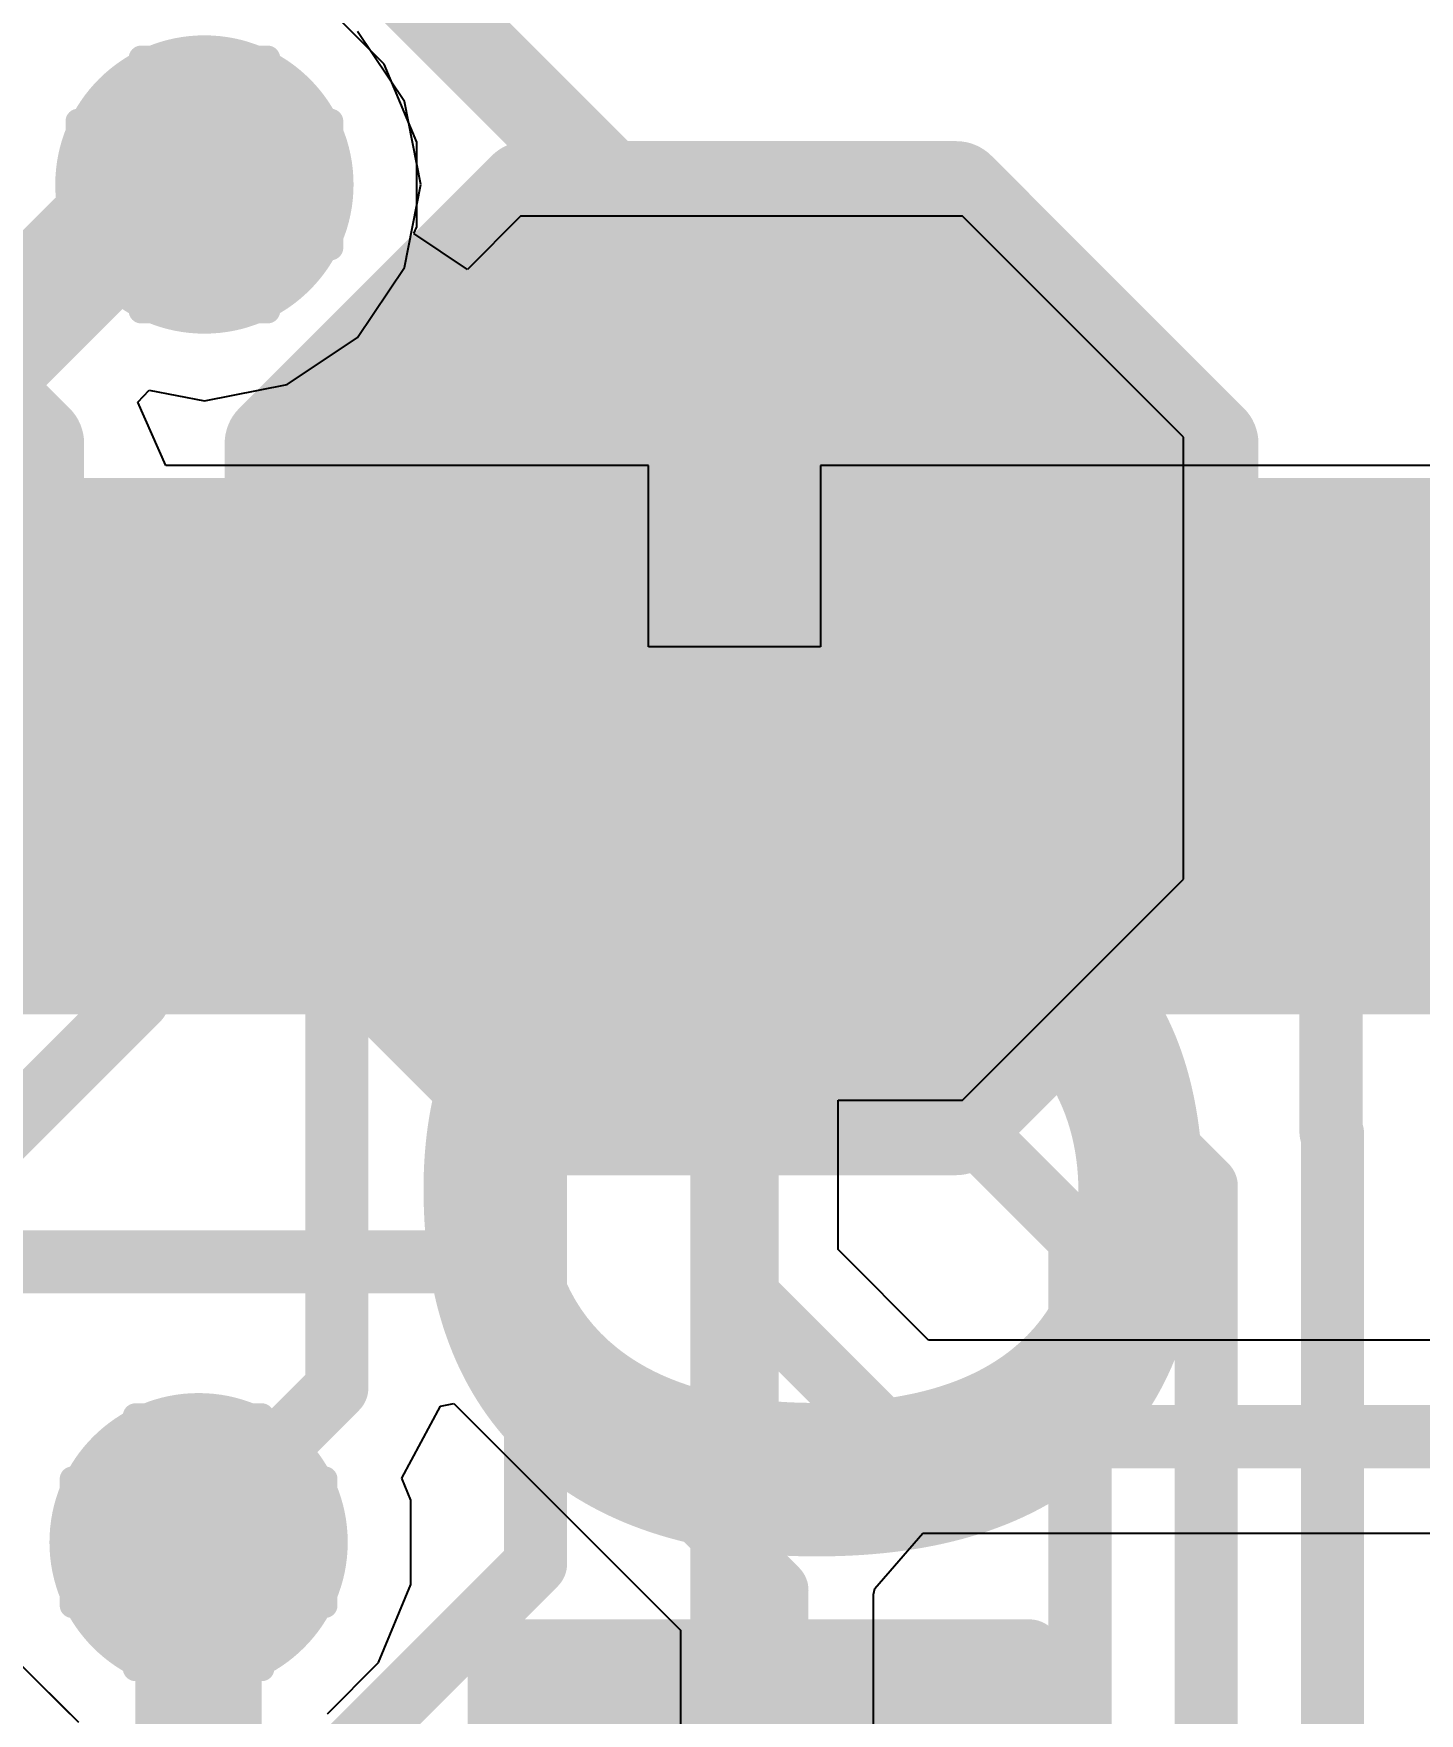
# Model space of a CAD drawing. Header units: inches. Extents: x -25 to 271, y -41 to 15.
# Drawn here: x 64.463 to 67.251, y -16.194 to -12.816 of the extents above; entities that cross this region are included whole.
import ezdxf

# ---------------------------------------------------------------- set-up
doc = ezdxf.new("R2010")
doc.units = ezdxf.units.IN
for name, color, linetype in [('Bottom Layer', 5, 'Continuous'), ('Bottom Overlay', 54, 'Continuous'), ('Bottom Paste', 16, 'Continuous'), ('Bottom Solder', 6, 'Continuous'), ('Drill Drawing', 1, 'Continuous'), ('Top Layer', 1, 'Continuous'), ('Top Overlay', 2, 'Continuous'), ('Top Paste', 8, 'Continuous'), ('Top Solder', 216, 'Continuous'), ('Via Holes', 16, 'Continuous')]:
    doc.layers.add(name, color=color, linetype=linetype)
doc.styles.add('Arial_Bold', font='', dxfattribs={"height": 0.2})
doc.styles.get('Arial_Bold').set_extended_font_data('Arial', bold=True)

# ---------------------------------------------------------------- blocks, each defined once
blk = doc.blocks.new('CAP_0603_36')
at = {"layer": 'Top Layer'}
for points in [[(-0.381, 0.4445), (-0.381, -0.4445), (-1.143, -0.4445), (-1.143, 0.4445)], [(1.143, 0.4445), (1.143, -0.4445), (0.381, -0.4445), (0.381, 0.4445)]]:
    blk.add_hatch(color=1, dxfattribs=at).paths.add_polyline_path(points)
at = {"layer": 'Top Paste'}
for points in [[(-0.381, 0.4445), (-0.381, -0.4445), (-1.143, -0.4445), (-1.143, 0.4445)], [(1.143, 0.4445), (1.143, -0.4445), (0.381, -0.4445), (0.381, 0.4445)]]:
    blk.add_hatch(color=8, dxfattribs=at).paths.add_polyline_path(points)
at = {"layer": 'Top Solder'}
for points in [[(-0.321, 0.5045), (-0.321, -0.5045), (-1.203, -0.5045), (-1.203, 0.5045)], [(1.203, 0.5045), (1.203, -0.5045), (0.321, -0.5045), (0.321, 0.5045)]]:
    blk.add_hatch(color=216, dxfattribs=at).paths.add_polyline_path(points)
at = {"layer": 'Top Overlay'}
for points in [[(-0.4572, 0.5334, 0.127, 0.127, 0), (-1.2446, 0.5334, 0.127, 0.127, 0)], [(-1.2446, -0.5334, 0.127, 0.127, 0), (-1.2446, 0.5334, 0.127, 0.127, 0)], [(1.2446, 0.5334, 0.127, 0.127, 0), (0.4572, 0.5334, 0.127, 0.127, 0)], [(1.2446, -0.5334, 0.127, 0.127, 0), (1.2446, 0.5334, 0.127, 0.127, 0)], [(-0.4572, -0.5334, 0.127, 0.127, 0), (-1.2446, -0.5334, 0.127, 0.127, 0)], [(1.2446, -0.5334, 0.127, 0.127, 0), (0.4572, -0.5334, 0.127, 0.127, 0)]]:
    blk.add_lwpolyline(points, format="xyseb", dxfattribs=at)
for points in [[(-1.2764, 0.5334, 0.0635, 0.0635, 1), (-1.2128, 0.5334, 0.0635, 0.0635, 1)], [(-1.2764, 0.5334, 0.0635, 0.0635, 1), (-1.2128, 0.5334, 0.0635, 0.0635, 1)], [(-0.4889, 0.5334, 0.0635, 0.0635, 1), (-0.4254, 0.5334, 0.0635, 0.0635, 1)], [(0.4254, 0.5334, 0.0635, 0.0635, 1), (0.4889, 0.5334, 0.0635, 0.0635, 1)], [(1.2128, 0.5334, 0.0635, 0.0635, 1), (1.2764, 0.5334, 0.0635, 0.0635, 1)], [(1.2128, 0.5334, 0.0635, 0.0635, 1), (1.2764, 0.5334, 0.0635, 0.0635, 1)], [(-1.2764, -0.5334, 0.0635, 0.0635, 1), (-1.2128, -0.5334, 0.0635, 0.0635, 1)], [(-1.2764, -0.5334, 0.0635, 0.0635, 1), (-1.2128, -0.5334, 0.0635, 0.0635, 1)], [(-0.4889, -0.5334, 0.0635, 0.0635, 1), (-0.4254, -0.5334, 0.0635, 0.0635, 1)], [(0.4254, -0.5334, 0.0635, 0.0635, 1), (0.4889, -0.5334, 0.0635, 0.0635, 1)], [(1.2128, -0.5334, 0.0635, 0.0635, 1), (1.2764, -0.5334, 0.0635, 0.0635, 1)], [(1.2128, -0.5334, 0.0635, 0.0635, 1), (1.2764, -0.5334, 0.0635, 0.0635, 1)]]:
    blk.add_lwpolyline(points, format="xyseb", close=True, dxfattribs=at)
blk = doc.blocks.new('TEST_POINT_B_85')
at = {"layer": 'Bottom Layer'}
blk.add_hatch(color=5, dxfattribs=at).paths.add_polyline_path([(0.381, 0.762), (-0.381, 0.762), (-0.762, 0.381), (-0.762, -0.381), (-0.381, -0.762), (0.381, -0.762), (0.762, -0.381), (0.762, 0.381)])
at = {"layer": 'Bottom Paste'}
blk.add_hatch(color=16, dxfattribs=at).paths.add_polyline_path([(0.381, 0.762), (-0.381, 0.762), (-0.762, 0.381), (-0.762, -0.381), (-0.381, -0.762), (0.381, -0.762), (0.762, -0.381), (0.762, 0.381)])
at = {"layer": 'Bottom Solder'}
blk.add_hatch(color=6, dxfattribs=at).paths.add_polyline_path([(0.4318, 0.8636), (-0.4318, 0.8636), (-0.8636, 0.4318), (-0.8636, -0.4318), (-0.4318, -0.8636), (0.4318, -0.8636), (0.8636, -0.4318), (0.8636, 0.4318)])
at = {"layer": 'Bottom Overlay'}
for points in [[(-0.4318, 0.9398, 0.2, 0.2, 0), (-0.9398, 0.4318, 0.2, 0.2, 0)], [(0.4318, 0.9398, 0.2, 0.2, 0), (-0.4318, 0.9398, 0.2, 0.2, 0)], [(0.9398, 0.4318, 0.2, 0.2, 0), (0.4318, 0.9398, 0.2, 0.2, 0)], [(-0.9398, 0.4318, 0.2, 0.2, 0), (-0.9398, -0.4318, 0.2, 0.2, 0)], [(0.9398, 0.4318, 0.2, 0.2, 0), (0.9398, -0.4318, 0.2, 0.2, 0)], [(-0.4318, -0.9398, 0.2, 0.2, 0), (-0.9398, -0.4318, 0.2, 0.2, 0)], [(0.9398, -0.4318, 0.2, 0.2, 0), (0.4318, -0.9398, 0.2, 0.2, 0)], [(0.4318, -0.9398, 0.2, 0.2, 0), (-0.4318, -0.9398, 0.2, 0.2, 0)]]:
    blk.add_lwpolyline(points, format="xyseb", dxfattribs=at)
for points in [[(-0.4818, 0.9398, 0.1, 0.1, 1), (-0.3818, 0.9398, 0.1, 0.1, 1)], [(-0.4818, 0.9398, 0.1, 0.1, 1), (-0.3818, 0.9398, 0.1, 0.1, 1)], [(0.3818, 0.9398, 0.1, 0.1, 1), (0.4818, 0.9398, 0.1, 0.1, 1)], [(0.3818, 0.9398, 0.1, 0.1, 1), (0.4818, 0.9398, 0.1, 0.1, 1)], [(-0.9898, 0.4318, 0.1, 0.1, 1), (-0.8898, 0.4318, 0.1, 0.1, 1)], [(-0.9898, 0.4318, 0.1, 0.1, 1), (-0.8898, 0.4318, 0.1, 0.1, 1)], [(0.8898, 0.4318, 0.1, 0.1, 1), (0.9898, 0.4318, 0.1, 0.1, 1)], [(0.8898, 0.4318, 0.1, 0.1, 1), (0.9898, 0.4318, 0.1, 0.1, 1)], [(-0.9898, -0.4318, 0.1, 0.1, 1), (-0.8898, -0.4318, 0.1, 0.1, 1)], [(-0.9898, -0.4318, 0.1, 0.1, 1), (-0.8898, -0.4318, 0.1, 0.1, 1)], [(0.8898, -0.4318, 0.1, 0.1, 1), (0.9898, -0.4318, 0.1, 0.1, 1)], [(0.8898, -0.4318, 0.1, 0.1, 1), (0.9898, -0.4318, 0.1, 0.1, 1)], [(-0.4818, -0.9398, 0.1, 0.1, 1), (-0.3818, -0.9398, 0.1, 0.1, 1)], [(-0.4818, -0.9398, 0.1, 0.1, 1), (-0.3818, -0.9398, 0.1, 0.1, 1)], [(0.3818, -0.9398, 0.1, 0.1, 1), (0.4818, -0.9398, 0.1, 0.1, 1)], [(0.3818, -0.9398, 0.1, 0.1, 1), (0.4818, -0.9398, 0.1, 0.1, 1)]]:
    blk.add_lwpolyline(points, format="xyseb", close=True, dxfattribs=at)
blk = doc.blocks.new('QFN_56__7X7__125')
at = {"layer": 'Top Layer'}
for points in [[(3.0005, 0.3), (3.8755, 0.3), (3.8755, 0.1), (3.0005, 0.1)], [(3.0005, -0.1), (3.8755, -0.1), (3.8755, -0.3), (3.0005, -0.3)], [(3.0005, -0.5), (3.8755, -0.5), (3.8755, -0.7), (3.0005, -0.7)], [(3.0005, -0.9), (3.8755, -0.9), (3.8755, -1.1), (3.0005, -1.1)], [(3.0005, -1.3), (3.8755, -1.3), (3.8755, -1.5), (3.0005, -1.5)], [(3.0005, -1.7), (3.8755, -1.7), (3.8755, -1.9), (3.0005, -1.9)], [(3.0005, -2.1), (3.8755, -2.1), (3.8755, -2.3), (3.0005, -2.3)]]:
    blk.add_hatch(color=1, dxfattribs=at).paths.add_polyline_path(points)
at = {"layer": 'Top Paste'}
for points in [[(3.0005, 0.3), (3.8755, 0.3), (3.8755, 0.1), (3.0005, 0.1)], [(3.0005, -0.1), (3.8755, -0.1), (3.8755, -0.3), (3.0005, -0.3)], [(3.0005, -0.5), (3.8755, -0.5), (3.8755, -0.7), (3.0005, -0.7)], [(3.0005, -0.9), (3.8755, -0.9), (3.8755, -1.1), (3.0005, -1.1)], [(3.0005, -1.3), (3.8755, -1.3), (3.8755, -1.5), (3.0005, -1.5)], [(3.0005, -1.7), (3.8755, -1.7), (3.8755, -1.9), (3.0005, -1.9)], [(3.0005, -2.1), (3.8755, -2.1), (3.8755, -2.3), (3.0005, -2.3)]]:
    blk.add_hatch(color=8, dxfattribs=at).paths.add_polyline_path(points)
at = {"layer": 'Top Solder'}
for points in [[(2.8989, 0.4016), (3.9771, 0.4016), (3.9771, -0.0016), (2.8989, -0.0016)], [(2.8989, 0.0016), (3.9771, 0.0016), (3.9771, -0.4016), (2.8989, -0.4016)], [(2.8989, -0.3984), (3.9771, -0.3984), (3.9771, -0.8016), (2.8989, -0.8016)], [(2.8989, -0.7984), (3.9771, -0.7984), (3.9771, -1.2016), (2.8989, -1.2016)], [(2.8989, -1.1984), (3.9771, -1.1984), (3.9771, -1.6016), (2.8989, -1.6016)], [(2.8989, -1.5984), (3.9771, -1.5984), (3.9771, -2.0016), (2.8989, -2.0016)], [(2.8989, -1.9984), (3.9771, -1.9984), (3.9771, -2.4016), (2.8989, -2.4016)], [(2.8989, -2.3984), (3.9771, -2.3984), (3.9771, -2.8016), (2.8989, -2.8016)]]:
    blk.add_hatch(color=216, dxfattribs=at).paths.add_polyline_path(points)
blk = doc.blocks.new('TEST_POINT_B_133')
at = {"layer": 'Bottom Layer'}
blk.add_hatch(color=5, dxfattribs=at).paths.add_polyline_path([(0.381, 0.762), (-0.381, 0.762), (-0.762, 0.381), (-0.762, -0.381), (-0.381, -0.762), (0.381, -0.762), (0.762, -0.381), (0.762, 0.381)])
at = {"layer": 'Bottom Paste'}
blk.add_hatch(color=16, dxfattribs=at).paths.add_polyline_path([(0.381, 0.762), (-0.381, 0.762), (-0.762, 0.381), (-0.762, -0.381), (-0.381, -0.762), (0.381, -0.762), (0.762, -0.381), (0.762, 0.381)])
at = {"layer": 'Bottom Solder'}
blk.add_hatch(color=6, dxfattribs=at).paths.add_polyline_path([(0.4318, 0.8636), (-0.4318, 0.8636), (-0.8636, 0.4318), (-0.8636, -0.4318), (-0.4318, -0.8636), (0.4318, -0.8636), (0.8636, -0.4318), (0.8636, 0.4318)])
at = {"layer": 'Bottom Overlay'}
for points in [[(-0.4318, 0.9398, 0.2, 0.2, 0), (-0.9398, 0.4318, 0.2, 0.2, 0)], [(0.4318, 0.9398, 0.2, 0.2, 0), (-0.4318, 0.9398, 0.2, 0.2, 0)], [(0.9398, 0.4318, 0.2, 0.2, 0), (0.4318, 0.9398, 0.2, 0.2, 0)], [(-0.9398, 0.4318, 0.2, 0.2, 0), (-0.9398, -0.4318, 0.2, 0.2, 0)], [(0.9398, 0.4318, 0.2, 0.2, 0), (0.9398, -0.4318, 0.2, 0.2, 0)], [(-0.4318, -0.9398, 0.2, 0.2, 0), (-0.9398, -0.4318, 0.2, 0.2, 0)], [(0.9398, -0.4318, 0.2, 0.2, 0), (0.4318, -0.9398, 0.2, 0.2, 0)], [(0.4318, -0.9398, 0.2, 0.2, 0), (-0.4318, -0.9398, 0.2, 0.2, 0)]]:
    blk.add_lwpolyline(points, format="xyseb", dxfattribs=at)
for points in [[(-0.4818, 0.9398, 0.1, 0.1, 1), (-0.3818, 0.9398, 0.1, 0.1, 1)], [(-0.4818, 0.9398, 0.1, 0.1, 1), (-0.3818, 0.9398, 0.1, 0.1, 1)], [(0.3818, 0.9398, 0.1, 0.1, 1), (0.4818, 0.9398, 0.1, 0.1, 1)], [(0.3818, 0.9398, 0.1, 0.1, 1), (0.4818, 0.9398, 0.1, 0.1, 1)], [(-0.9898, 0.4318, 0.1, 0.1, 1), (-0.8898, 0.4318, 0.1, 0.1, 1)], [(-0.9898, 0.4318, 0.1, 0.1, 1), (-0.8898, 0.4318, 0.1, 0.1, 1)], [(0.8898, 0.4318, 0.1, 0.1, 1), (0.9898, 0.4318, 0.1, 0.1, 1)], [(0.8898, 0.4318, 0.1, 0.1, 1), (0.9898, 0.4318, 0.1, 0.1, 1)], [(-0.9898, -0.4318, 0.1, 0.1, 1), (-0.8898, -0.4318, 0.1, 0.1, 1)], [(-0.9898, -0.4318, 0.1, 0.1, 1), (-0.8898, -0.4318, 0.1, 0.1, 1)], [(0.8898, -0.4318, 0.1, 0.1, 1), (0.9898, -0.4318, 0.1, 0.1, 1)], [(0.8898, -0.4318, 0.1, 0.1, 1), (0.9898, -0.4318, 0.1, 0.1, 1)], [(-0.4818, -0.9398, 0.1, 0.1, 1), (-0.3818, -0.9398, 0.1, 0.1, 1)], [(-0.4818, -0.9398, 0.1, 0.1, 1), (-0.3818, -0.9398, 0.1, 0.1, 1)], [(0.3818, -0.9398, 0.1, 0.1, 1), (0.4818, -0.9398, 0.1, 0.1, 1)], [(0.3818, -0.9398, 0.1, 0.1, 1), (0.4818, -0.9398, 0.1, 0.1, 1)]]:
    blk.add_lwpolyline(points, format="xyseb", close=True, dxfattribs=at)

msp = doc.modelspace()

# ---------------------------------------------------------------- hatches: boundary and pattern name
at = {"layer": 'Bottom Layer'}
h = msp.add_hatch(color=5, dxfattribs=at)
edge = h.paths.add_edge_path()
edge.add_arc((64.8071, -13.119), 0.3, 0, 360)
h = msp.add_hatch(color=5, dxfattribs=at)
edge = h.paths.add_edge_path()
edge.add_arc((64.7954, -15.8496), 0.3, 0, 360)
at = {"layer": 'Top Layer'}
h = msp.add_hatch(color=1, dxfattribs=at)
edge = h.paths.add_edge_path()
edge.add_arc((64.8071, -13.119), 0.3, 0, 360)
h = msp.add_hatch(color=1, dxfattribs=at)
edge = h.paths.add_edge_path()
edge.add_arc((64.7954, -15.8496), 0.3, 0, 360)
at = {"layer": 'Via Holes'}
h = msp.add_hatch(color=7, dxfattribs=at)
edge = h.paths.add_edge_path()
edge.add_arc((64.8071, -13.119), 0.15, 0, 360)
h = msp.add_hatch(color=7, dxfattribs=at)
edge = h.paths.add_edge_path()
edge.add_arc((64.7954, -15.8496), 0.15, 0, 360)

# ---------------------------------------------------------------- linework, layer by layer
at = {"layer": 'Bottom Layer'}
for p, q in [((65.169, -12.8771), (65.0489, -12.757)), ((65.2341, -13.0341), (65.169, -12.8771)), ((65.2341, -13.204), (65.2341, -13.0341)), ((65.2283, -13.2178), (65.2341, -13.204)), ((65.4431, -13.1826), (65.336, -13.2897)), ((66.3321, -13.1826), (65.4431, -13.1826)), ((66.7766, -13.6271), (66.3321, -13.1826)), ((65.336, -13.2897), (65.2283, -13.2178)), ((66.7766, -14.5161), (66.7766, -13.6271)), ((66.3321, -14.9606), (66.7766, -14.5161)), ((66.0818, -15.2611), (66.0818, -14.9606)), ((66.0818, -14.9606), (66.3321, -14.9606)), ((66.2637, -15.4431), (66.0818, -15.2611)), ((68.6501, -15.4431), (66.2637, -15.4431)), ((65.2818, -15.5762), (65.3087, -15.5708)), ((65.3087, -15.5708), (65.7645, -16.0266)), ((65.2043, -15.721), (65.2818, -15.5762)), ((65.2224, -15.7647), (65.2043, -15.721)), ((65.2224, -15.9345), (65.2224, -15.7647)), ((66.156, -15.9424), (66.2524, -15.8315)), ((66.2524, -15.8315), (68.6501, -15.8315)), ((65.1574, -16.0915), (65.2224, -15.9345)), ((66.153, -15.955), (66.156, -15.9424)), ((66.153, -18.6337), (66.153, -15.955)), ((65.7645, -16.0266), (65.7645, -18.5532)), ((64.4334, -16.0915), (64.5364, -16.1945)), ((65.0544, -16.1945), (65.1574, -16.0915))]:
    msp.add_line(p, q, dxfattribs=at)
for points in [[(64.0656, -13.7668, 0.254, 0.254, 0), (64.7134, -13.119, 0.254, 0.254, 0)], [(64.7134, -13.119, 0.254, 0.254, 0), (64.8071, -13.119, 0.254, 0.254, 0)], [(65.8876, -15.3416, 0.127, 0.127, 0), (65.8876, -14.0716, 0.127, 0.127, 0)], [(64.1454, -15.2855, 0.127, 0.127, 0), (65.2981, -15.2855, 0.127, 0.127, 0)], [(65.2981, -15.2855, 0.127, 0.127, 0), (65.9587, -15.9461, 0.127, 0.127, 0)], [(65.8876, -15.3416, 0.127, 0.127, 0), (66.1833, -15.6373, 0.127, 0.127, 0)], [(66.1833, -15.6373, 0.127, 0.127, 0), (69.0318, -15.6373, 0.127, 0.127, 0)], [(64.7954, -16.7531, 0.254, 0.254, 0), (64.7954, -15.8496, 0.254, 0.254, 0)], [(65.9587, -18.6337, 0.127, 0.127, 0), (65.9587, -15.9461, 0.127, 0.127, 0)]]:
    msp.add_lwpolyline(points, format="xyseb", dxfattribs=at)
for points in [[(64.6499, -13.119, 0.127, 0.127, 1), (64.7769, -13.119, 0.127, 0.127, 1)], [(64.6499, -13.119, 0.127, 0.127, 1), (64.7769, -13.119, 0.127, 0.127, 1)], [(64.7436, -13.119, 0.127, 0.127, 1), (64.8706, -13.119, 0.127, 0.127, 1)], [(65.8559, -14.0716, 0.0635, 0.0635, 1), (65.9193, -14.0716, 0.0635, 0.0635, 1)], [(65.2663, -15.2855, 0.0635, 0.0635, 1), (65.3298, -15.2855, 0.0635, 0.0635, 1)], [(65.2663, -15.2855, 0.0635, 0.0635, 1), (65.3298, -15.2855, 0.0635, 0.0635, 1)], [(65.8559, -15.3416, 0.0635, 0.0635, 1), (65.9193, -15.3416, 0.0635, 0.0635, 1)], [(65.8559, -15.3416, 0.0635, 0.0635, 1), (65.9193, -15.3416, 0.0635, 0.0635, 1)], [(66.1515, -15.6373, 0.0635, 0.0635, 1), (66.215, -15.6373, 0.0635, 0.0635, 1)], [(66.1515, -15.6373, 0.0635, 0.0635, 1), (66.215, -15.6373, 0.0635, 0.0635, 1)], [(64.7319, -15.8496, 0.127, 0.127, 1), (64.8589, -15.8496, 0.127, 0.127, 1)], [(65.927, -15.9461, 0.0635, 0.0635, 1), (65.9905, -15.9461, 0.0635, 0.0635, 1)], [(65.927, -15.9461, 0.0635, 0.0635, 1), (65.9905, -15.9461, 0.0635, 0.0635, 1)]]:
    msp.add_lwpolyline(points, format="xyseb", close=True, dxfattribs=at)
at = {"layer": 'Drill Drawing'}
for points in [[(64.6801, -12.992, 0.0508, 0.0508, 0), (64.6801, -12.865, 0.0508, 0.0508, 0)], [(64.6801, -12.865, 0.0508, 0.0508, 0), (64.9341, -12.865, 0.0508, 0.0508, 0)], [(64.9341, -12.992, 0.0508, 0.0508, 0), (64.9341, -12.865, 0.0508, 0.0508, 0)], [(64.5531, -13.246, 0.0508, 0.0508, 0), (64.5531, -12.992, 0.0508, 0.0508, 0)], [(64.5531, -12.992, 0.0508, 0.0508, 0), (64.6801, -12.992, 0.0508, 0.0508, 0)], [(64.9341, -12.992, 0.0508, 0.0508, 0), (65.0611, -12.992, 0.0508, 0.0508, 0)], [(65.0611, -13.246, 0.0508, 0.0508, 0), (65.0611, -12.992, 0.0508, 0.0508, 0)], [(64.5531, -13.246, 0.0508, 0.0508, 0), (64.6801, -13.246, 0.0508, 0.0508, 0)], [(64.6801, -13.373, 0.0508, 0.0508, 0), (64.6801, -13.246, 0.0508, 0.0508, 0)], [(64.9341, -13.246, 0.0508, 0.0508, 0), (65.0611, -13.246, 0.0508, 0.0508, 0)], [(64.9341, -13.373, 0.0508, 0.0508, 0), (64.9341, -13.246, 0.0508, 0.0508, 0)], [(64.6801, -13.373, 0.0508, 0.0508, 0), (64.9341, -13.373, 0.0508, 0.0508, 0)], [(64.6684, -15.7226, 0.0508, 0.0508, 0), (64.6684, -15.5956, 0.0508, 0.0508, 0)], [(64.6684, -15.5956, 0.0508, 0.0508, 0), (64.9224, -15.5956, 0.0508, 0.0508, 0)], [(64.9224, -15.7226, 0.0508, 0.0508, 0), (64.9224, -15.5956, 0.0508, 0.0508, 0)], [(64.5414, -15.9766, 0.0508, 0.0508, 0), (64.5414, -15.7226, 0.0508, 0.0508, 0)], [(64.5414, -15.7226, 0.0508, 0.0508, 0), (64.6684, -15.7226, 0.0508, 0.0508, 0)], [(64.9224, -15.7226, 0.0508, 0.0508, 0), (65.0494, -15.7226, 0.0508, 0.0508, 0)], [(65.0494, -15.9766, 0.0508, 0.0508, 0), (65.0494, -15.7226, 0.0508, 0.0508, 0)], [(64.5414, -15.9766, 0.0508, 0.0508, 0), (64.6684, -15.9766, 0.0508, 0.0508, 0)], [(64.6684, -16.1036, 0.0508, 0.0508, 0), (64.6684, -15.9766, 0.0508, 0.0508, 0)], [(64.9224, -15.9766, 0.0508, 0.0508, 0), (65.0494, -15.9766, 0.0508, 0.0508, 0)], [(64.9224, -16.1036, 0.0508, 0.0508, 0), (64.9224, -15.9766, 0.0508, 0.0508, 0)], [(64.6684, -16.1036, 0.0508, 0.0508, 0), (64.9224, -16.1036, 0.0508, 0.0508, 0)]]:
    msp.add_lwpolyline(points, format="xyseb", dxfattribs=at)
for points in [[(64.6674, -12.865, 0.0254, 0.0254, 1), (64.6928, -12.865, 0.0254, 0.0254, 1)], [(64.6674, -12.865, 0.0254, 0.0254, 1), (64.6928, -12.865, 0.0254, 0.0254, 1)], [(64.9214, -12.865, 0.0254, 0.0254, 1), (64.9468, -12.865, 0.0254, 0.0254, 1)], [(64.9214, -12.865, 0.0254, 0.0254, 1), (64.9468, -12.865, 0.0254, 0.0254, 1)], [(64.5404, -12.992, 0.0254, 0.0254, 1), (64.5658, -12.992, 0.0254, 0.0254, 1)], [(64.5404, -12.992, 0.0254, 0.0254, 1), (64.5658, -12.992, 0.0254, 0.0254, 1)], [(64.6674, -12.992, 0.0254, 0.0254, 1), (64.6928, -12.992, 0.0254, 0.0254, 1)], [(64.6674, -12.992, 0.0254, 0.0254, 1), (64.6928, -12.992, 0.0254, 0.0254, 1)], [(64.9214, -12.992, 0.0254, 0.0254, 1), (64.9468, -12.992, 0.0254, 0.0254, 1)], [(64.9214, -12.992, 0.0254, 0.0254, 1), (64.9468, -12.992, 0.0254, 0.0254, 1)], [(65.0484, -12.992, 0.0254, 0.0254, 1), (65.0738, -12.992, 0.0254, 0.0254, 1)], [(65.0484, -12.992, 0.0254, 0.0254, 1), (65.0738, -12.992, 0.0254, 0.0254, 1)], [(64.5404, -13.246, 0.0254, 0.0254, 1), (64.5658, -13.246, 0.0254, 0.0254, 1)], [(64.5404, -13.246, 0.0254, 0.0254, 1), (64.5658, -13.246, 0.0254, 0.0254, 1)], [(64.6674, -13.246, 0.0254, 0.0254, 1), (64.6928, -13.246, 0.0254, 0.0254, 1)], [(64.6674, -13.246, 0.0254, 0.0254, 1), (64.6928, -13.246, 0.0254, 0.0254, 1)], [(64.9214, -13.246, 0.0254, 0.0254, 1), (64.9468, -13.246, 0.0254, 0.0254, 1)], [(64.9214, -13.246, 0.0254, 0.0254, 1), (64.9468, -13.246, 0.0254, 0.0254, 1)], [(65.0484, -13.246, 0.0254, 0.0254, 1), (65.0738, -13.246, 0.0254, 0.0254, 1)], [(65.0484, -13.246, 0.0254, 0.0254, 1), (65.0738, -13.246, 0.0254, 0.0254, 1)], [(64.6674, -13.373, 0.0254, 0.0254, 1), (64.6928, -13.373, 0.0254, 0.0254, 1)], [(64.6674, -13.373, 0.0254, 0.0254, 1), (64.6928, -13.373, 0.0254, 0.0254, 1)], [(64.9214, -13.373, 0.0254, 0.0254, 1), (64.9468, -13.373, 0.0254, 0.0254, 1)], [(64.9214, -13.373, 0.0254, 0.0254, 1), (64.9468, -13.373, 0.0254, 0.0254, 1)], [(64.6557, -15.5956, 0.0254, 0.0254, 1), (64.6811, -15.5956, 0.0254, 0.0254, 1)], [(64.6557, -15.5956, 0.0254, 0.0254, 1), (64.6811, -15.5956, 0.0254, 0.0254, 1)], [(64.9097, -15.5956, 0.0254, 0.0254, 1), (64.9351, -15.5956, 0.0254, 0.0254, 1)], [(64.9097, -15.5956, 0.0254, 0.0254, 1), (64.9351, -15.5956, 0.0254, 0.0254, 1)], [(64.5287, -15.7226, 0.0254, 0.0254, 1), (64.5541, -15.7226, 0.0254, 0.0254, 1)], [(64.5287, -15.7226, 0.0254, 0.0254, 1), (64.5541, -15.7226, 0.0254, 0.0254, 1)], [(64.6557, -15.7226, 0.0254, 0.0254, 1), (64.6811, -15.7226, 0.0254, 0.0254, 1)], [(64.6557, -15.7226, 0.0254, 0.0254, 1), (64.6811, -15.7226, 0.0254, 0.0254, 1)], [(64.9097, -15.7226, 0.0254, 0.0254, 1), (64.9351, -15.7226, 0.0254, 0.0254, 1)], [(64.9097, -15.7226, 0.0254, 0.0254, 1), (64.9351, -15.7226, 0.0254, 0.0254, 1)], [(65.0367, -15.7226, 0.0254, 0.0254, 1), (65.0621, -15.7226, 0.0254, 0.0254, 1)], [(65.0367, -15.7226, 0.0254, 0.0254, 1), (65.0621, -15.7226, 0.0254, 0.0254, 1)], [(64.5287, -15.9766, 0.0254, 0.0254, 1), (64.5541, -15.9766, 0.0254, 0.0254, 1)], [(64.5287, -15.9766, 0.0254, 0.0254, 1), (64.5541, -15.9766, 0.0254, 0.0254, 1)], [(64.6557, -15.9766, 0.0254, 0.0254, 1), (64.6811, -15.9766, 0.0254, 0.0254, 1)], [(64.6557, -15.9766, 0.0254, 0.0254, 1), (64.6811, -15.9766, 0.0254, 0.0254, 1)], [(64.9097, -15.9766, 0.0254, 0.0254, 1), (64.9351, -15.9766, 0.0254, 0.0254, 1)], [(64.9097, -15.9766, 0.0254, 0.0254, 1), (64.9351, -15.9766, 0.0254, 0.0254, 1)], [(65.0367, -15.9766, 0.0254, 0.0254, 1), (65.0621, -15.9766, 0.0254, 0.0254, 1)], [(65.0367, -15.9766, 0.0254, 0.0254, 1), (65.0621, -15.9766, 0.0254, 0.0254, 1)], [(64.6557, -16.1036, 0.0254, 0.0254, 1), (64.6811, -16.1036, 0.0254, 0.0254, 1)], [(64.6557, -16.1036, 0.0254, 0.0254, 1), (64.6811, -16.1036, 0.0254, 0.0254, 1)], [(64.9097, -16.1036, 0.0254, 0.0254, 1), (64.9351, -16.1036, 0.0254, 0.0254, 1)], [(64.9097, -16.1036, 0.0254, 0.0254, 1), (64.9351, -16.1036, 0.0254, 0.0254, 1)]]:
    msp.add_lwpolyline(points, format="xyseb", close=True, dxfattribs=at)
at = {"layer": 'Top Layer'}
for p, q in [((65.2093, -12.9524), (65.1149, -12.8112)), ((65.2424, -13.119), (65.2093, -12.9524)), ((65.2093, -13.2856), (65.2424, -13.119)), ((65.1149, -13.4269), (65.2093, -13.2856)), ((64.9737, -13.5212), (65.1149, -13.4269)), ((64.6735, -13.557), (64.6959, -13.5323)), ((64.6959, -13.5323), (64.8071, -13.5544)), ((64.8071, -13.5544), (64.9737, -13.5212)), ((64.7298, -13.684), (64.6735, -13.557)), ((65.7001, -13.684), (64.7298, -13.684)), ((65.7001, -14.0486), (65.7001, -13.684)), ((69.3001, -13.684), (66.0461, -13.684)), ((66.0461, -13.684), (66.0461, -14.0486)), ((66.0461, -14.0486), (65.7001, -14.0486)), ((64.4334, -16.0915), (64.5535, -16.2116))]:
    msp.add_line(p, q, dxfattribs=at)
for points in [[(64.8536, -12.3518, 0.1778, 0.1778, 0), (65.8734, -13.3716, 0.1778, 0.1778, 0)], [(64.2731, -13.5779, 0.127, 0.127, 0), (64.732, -13.119, 0.127, 0.127, 0)], [(64.732, -13.119, 0.127, 0.127, 0), (64.8071, -13.119, 0.127, 0.127, 0)], [(65.8734, -16.6264, 0.1778, 0.1778, 0), (65.8734, -13.3716, 0.1778, 0.1778, 0)], [(64.6513, -14.2703, 0.127, 0.127, 0), (64.6731, -14.2485, 0.127, 0.127, 0)], [(64.6731, -14.7578, 0.127, 0.127, 0), (64.6731, -14.2485, 0.127, 0.127, 0)], [(65.0735, -15.5392, 0.127, 0.127, 0), (65.0735, -14.2485, 0.127, 0.127, 0)], [(65.4731, -15.8931, 0.127, 0.127, 0), (65.4731, -14.2485, 0.127, 0.127, 0)], [(66.2731, -14.9435, 0.127, 0.127, 0), (66.2731, -14.2485, 0.127, 0.127, 0)], [(66.6732, -14.9842, 0.127, 0.127, 0), (66.6732, -14.2485, 0.127, 0.127, 0)], [(67.0732, -15.025, 0.127, 0.127, 0), (67.0732, -14.2485, 0.127, 0.127, 0)], [(64.1454, -15.2855, 0.127, 0.127, 0), (64.6731, -14.7578, 0.127, 0.127, 0)], [(66.2731, -14.9435, 0.127, 0.127, 0), (66.5683, -15.2387, 0.127, 0.127, 0)], [(66.6732, -14.9842, 0.127, 0.127, 0), (66.8223, -15.1333, 0.127, 0.127, 0)], [(67.0732, -15.025, 0.127, 0.127, 0), (67.0763, -15.0281, 0.127, 0.127, 0)], [(67.0763, -22.1437, 0.127, 0.127, 0), (67.0763, -15.0281, 0.127, 0.127, 0)], [(66.8223, -22.9921, 0.127, 0.127, 0), (66.8223, -15.1333, 0.127, 0.127, 0)], [(66.5683, -21.4041, 0.127, 0.127, 0), (66.5683, -15.2387, 0.127, 0.127, 0)], [(64.7954, -15.8173, 0.127, 0.127, 0), (65.0735, -15.5392, 0.127, 0.127, 0)], [(64.7954, -15.8496, 0.127, 0.127, 0), (64.7954, -15.8173, 0.127, 0.127, 0)], [(64.9201, -16.4461, 0.127, 0.127, 0), (65.4731, -15.8931, 0.127, 0.127, 0)]]:
    msp.add_lwpolyline(points, format="xyseb", dxfattribs=at)
for points in [[(64.7002, -13.119, 0.0635, 0.0635, 1), (64.7637, -13.119, 0.0635, 0.0635, 1)], [(64.7002, -13.119, 0.0635, 0.0635, 1), (64.7637, -13.119, 0.0635, 0.0635, 1)], [(64.7753, -13.119, 0.0635, 0.0635, 1), (64.8388, -13.119, 0.0635, 0.0635, 1)], [(65.8289, -13.3716, 0.0889, 0.0889, 1), (65.9178, -13.3716, 0.0889, 0.0889, 1)], [(65.8289, -13.3716, 0.0889, 0.0889, 1), (65.9178, -13.3716, 0.0889, 0.0889, 1)], [(64.6414, -14.2485, 0.0635, 0.0635, 1), (64.7049, -14.2485, 0.0635, 0.0635, 1)], [(64.6414, -14.2485, 0.0635, 0.0635, 1), (64.7049, -14.2485, 0.0635, 0.0635, 1)], [(65.0417, -14.2485, 0.0635, 0.0635, 1), (65.1052, -14.2485, 0.0635, 0.0635, 1)], [(65.4414, -14.2485, 0.0635, 0.0635, 1), (65.5049, -14.2485, 0.0635, 0.0635, 1)], [(66.2414, -14.2485, 0.0635, 0.0635, 1), (66.3049, -14.2485, 0.0635, 0.0635, 1)], [(66.6414, -14.2485, 0.0635, 0.0635, 1), (66.7049, -14.2485, 0.0635, 0.0635, 1)], [(67.0415, -14.2485, 0.0635, 0.0635, 1), (67.105, -14.2485, 0.0635, 0.0635, 1)], [(64.6196, -14.2703, 0.0635, 0.0635, 1), (64.6831, -14.2703, 0.0635, 0.0635, 1)], [(64.6414, -14.7578, 0.0635, 0.0635, 1), (64.7049, -14.7578, 0.0635, 0.0635, 1)], [(64.6414, -14.7578, 0.0635, 0.0635, 1), (64.7049, -14.7578, 0.0635, 0.0635, 1)], [(66.2414, -14.9435, 0.0635, 0.0635, 1), (66.3049, -14.9435, 0.0635, 0.0635, 1)], [(66.2414, -14.9435, 0.0635, 0.0635, 1), (66.3049, -14.9435, 0.0635, 0.0635, 1)], [(66.6414, -14.9842, 0.0635, 0.0635, 1), (66.7049, -14.9842, 0.0635, 0.0635, 1)], [(66.6414, -14.9842, 0.0635, 0.0635, 1), (66.7049, -14.9842, 0.0635, 0.0635, 1)], [(67.0415, -15.025, 0.0635, 0.0635, 1), (67.105, -15.025, 0.0635, 0.0635, 1)], [(67.0415, -15.025, 0.0635, 0.0635, 1), (67.105, -15.025, 0.0635, 0.0635, 1)], [(67.0446, -15.0281, 0.0635, 0.0635, 1), (67.1081, -15.0281, 0.0635, 0.0635, 1)], [(67.0446, -15.0281, 0.0635, 0.0635, 1), (67.1081, -15.0281, 0.0635, 0.0635, 1)], [(66.7906, -15.1333, 0.0635, 0.0635, 1), (66.8541, -15.1333, 0.0635, 0.0635, 1)], [(66.7906, -15.1333, 0.0635, 0.0635, 1), (66.8541, -15.1333, 0.0635, 0.0635, 1)], [(66.5366, -15.2387, 0.0635, 0.0635, 1), (66.6001, -15.2387, 0.0635, 0.0635, 1)], [(66.5366, -15.2387, 0.0635, 0.0635, 1), (66.6001, -15.2387, 0.0635, 0.0635, 1)], [(65.0417, -15.5392, 0.0635, 0.0635, 1), (65.1052, -15.5392, 0.0635, 0.0635, 1)], [(65.0417, -15.5392, 0.0635, 0.0635, 1), (65.1052, -15.5392, 0.0635, 0.0635, 1)], [(64.7636, -15.8173, 0.0635, 0.0635, 1), (64.8271, -15.8173, 0.0635, 0.0635, 1)], [(64.7636, -15.8173, 0.0635, 0.0635, 1), (64.8271, -15.8173, 0.0635, 0.0635, 1)], [(64.7636, -15.8496, 0.0635, 0.0635, 1), (64.8271, -15.8496, 0.0635, 0.0635, 1)], [(65.4414, -15.8931, 0.0635, 0.0635, 1), (65.5049, -15.8931, 0.0635, 0.0635, 1)], [(65.4414, -15.8931, 0.0635, 0.0635, 1), (65.5049, -15.8931, 0.0635, 0.0635, 1)]]:
    msp.add_lwpolyline(points, format="xyseb", close=True, dxfattribs=at)

# ---------------------------------------------------------------- block references
for name, p, rotation in [('QFN_56__7X7__125', (66.8731, -10.8105), 270), ('TEST_POINT_B_133', (63.5254, -14.0716), 180), ('TEST_POINT_B_85', (65.8876, -14.0716), 180), ('CAP_0603_36', (65.9333, -17.3129), 270)]:
    msp.add_blockref(name, p, dxfattribs=dict(rotation=rotation))

# ---------------------------------------------------------------- texts
at = {"layer": 'Bottom Overlay', "style": 'Arial_Bold', "text_generation_flag": 2}
msp.add_text('ADC2', height=1.524, rotation=270, dxfattribs=at).set_placement((65.2695, -19.0401))

doc.saveas('drawing.dxf')
